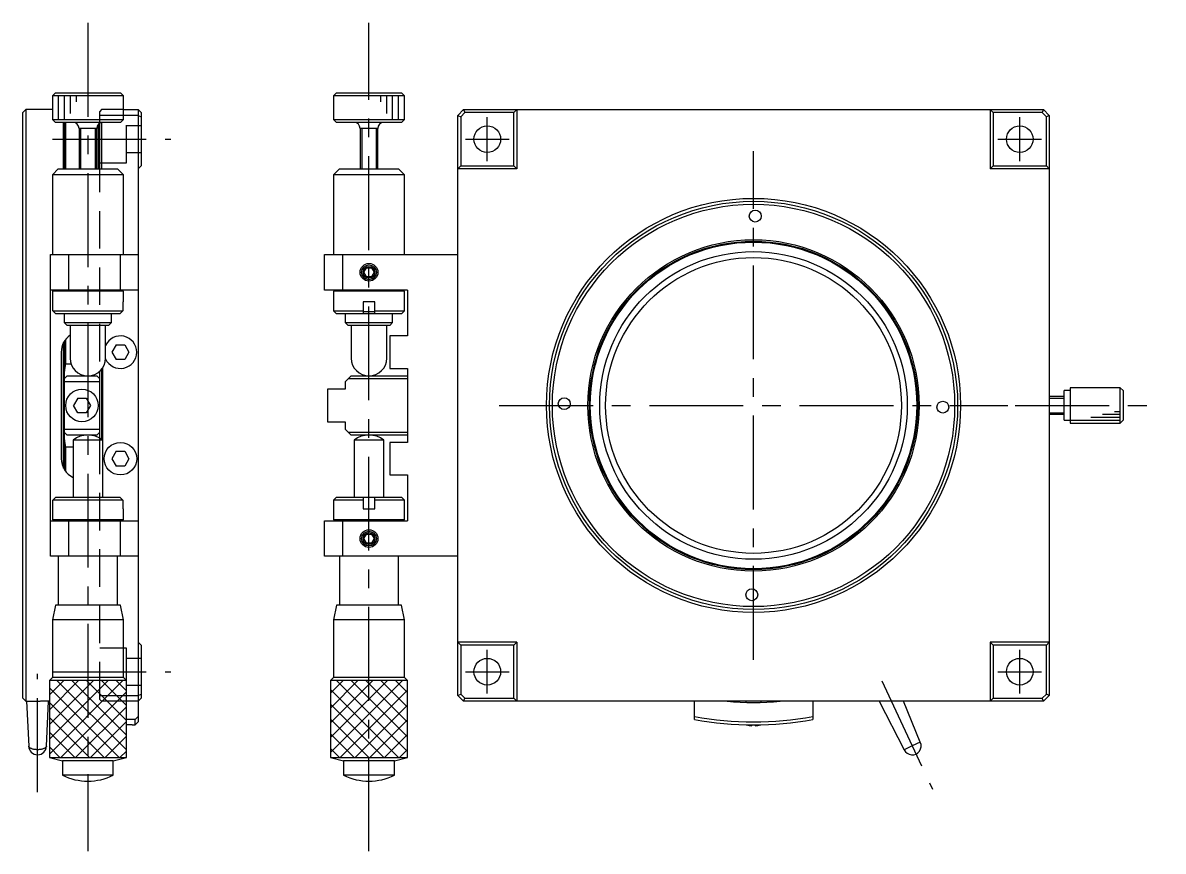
# Model space of a CAD drawing. Extents: x 0 to 414, y -8 to 238.
# Drawn here: x 221.1 to 413.9, y 57.3 to 197.3 of the extents above; entities that cross this region are included whole.
import ezdxf

# ---------------------------------------------------------------- set-up
doc = ezdxf.new("R2010")
doc.units = 0
doc.header["$LTSCALE"] = 0.5
doc.linetypes.add('CENTER', pattern=[50.8, 31.75, -6.35, 6.35, -6.35])
doc.linetypes.add('DASHED', pattern=[19.05, 12.7, -6.35])
for name, color, linetype in [('MSM_CENTER', 1, 'CENTER'), ('MSM_CONTINUOUS', 7, 'CONTINUOUS'), ('MSM_DASHED', 4, 'DASHED'), ('MSM_NARROW', 5, 'CONTINUOUS')]:
    doc.layers.add(name, color=color, linetype=linetype)

msp = doc.modelspace()

# ---------------------------------------------------------------- linework, layer by layer
at = {"layer": 'MSM_CENTER'}
for p, q in [((232.125346, 197.258501), (232.125346, 57.258501)), ((279.642181, 57.258501), (279.642181, 197.258501)), ((299.642181, 173.893504), (299.642181, 181.293504)), ((389.642181, 173.893504), (389.642181, 181.293504)), ((226.125346, 177.593504), (246.125346, 177.593504)), ((295.942181, 177.593504), (303.342181, 177.593504)), ((385.942181, 177.593504), (393.342181, 177.593504)), ((344.642181, 89.593504), (344.642181, 175.593504)), ((301.642181, 132.593504), (387.642181, 132.593504)), ((388.892181, 132.593504), (413.892181, 132.593504)), ((299.642181, 83.893504), (299.642181, 91.293504)), ((389.642181, 83.893504), (389.642181, 91.293504)), ((223.625346, 67.258501), (223.625346, 87.258501)), ((226.125346, 87.593504), (246.125346, 87.593504)), ((295.942181, 87.593504), (303.342181, 87.593504)), ((385.942181, 87.593504), (393.342181, 87.593504)), ((366.337695, 86.067324), (374.89117, 67.724337))]:
    msp.add_line(p, q, dxfattribs=at)
at = {"layer": 'MSM_CONTINUOUS'}
for p, q in [((226.625346, 185.423504), (226.125346, 184.923504)), ((226.625346, 185.423504), (237.625346, 185.423504)), ((238.125346, 184.923504), (237.625346, 185.423504)), ((274.142181, 185.423504), (273.642181, 184.923504)), ((274.142181, 185.423504), (285.142181, 185.423504)), ((285.642181, 184.923504), (285.142181, 185.423504)), ((238.125346, 184.923504), (226.125346, 184.923504)), ((226.125346, 184.923504), (226.125346, 180.923504)), ((238.125346, 180.923504), (238.125346, 184.923504)), ((285.642181, 184.923504), (273.642181, 184.923504)), ((273.642181, 184.923504), (273.642181, 180.923504)), ((285.642181, 180.923504), (285.642181, 184.923504)), ((221.625346, 182.593504), (221.125346, 182.093504)), ((221.125346, 83.093504), (221.125346, 182.093504)), ((221.625346, 182.593504), (221.625346, 82.593504)), ((224.075336, 182.593504), (221.625346, 182.593504)), ((226.125346, 182.593504), (224.125346, 182.593504)), ((238.125346, 182.593504), (240.625346, 182.593504)), ((240.625346, 181.593504), (238.125346, 181.593504)), ((240.625346, 182.593504), (240.625346, 79.093504)), ((240.625346, 182.593504), (241.125346, 182.093504)), ((240.625346, 181.593504), (241.125346, 181.386398)), ((241.125346, 182.093504), (241.125346, 173.093504)), ((294.642181, 181.593504), (295.642181, 182.593504)), ((294.642181, 181.593504), (295.142181, 181.386398)), ((294.642181, 83.593504), (294.642181, 181.593504)), ((295.849287, 182.093504), (295.142181, 181.386398)), ((295.142181, 181.386398), (295.142181, 173.093504)), ((295.642181, 182.593504), (295.849287, 182.093504)), ((295.642181, 182.593504), (393.642181, 182.593504)), ((304.142181, 182.093504), (295.849287, 182.093504)), ((304.642181, 182.593504), (304.142181, 182.093504)), ((304.142181, 173.093504), (304.142181, 182.093504)), ((304.642181, 182.593504), (304.642181, 172.593504)), ((384.642181, 182.593504), (384.642181, 172.593504)), ((385.142181, 182.093504), (384.642181, 182.593504)), ((393.435074, 182.093504), (385.142181, 182.093504)), ((385.142181, 182.093504), (385.142181, 173.093504)), ((393.642181, 182.593504), (393.435074, 182.093504)), ((394.142181, 181.386398), (393.435074, 182.093504)), ((393.642181, 182.593504), (394.642181, 181.593504)), ((394.642181, 181.593504), (394.142181, 181.386398)), ((394.142181, 173.093504), (394.142181, 181.386398)), ((394.642181, 181.593504), (394.642181, 83.593504)), ((226.125346, 180.923504), (238.125346, 180.923504)), ((226.125346, 180.923504), (226.625346, 180.423504)), ((237.625346, 180.423504), (226.625346, 180.423504)), ((228.025346, 172.593504), (228.025346, 180.423504)), ((228.125346, 180.423504), (228.125346, 172.593504)), ((228.325346, 180.423504), (228.325346, 172.593504)), ((233.625351, 179.423504), (230.625341, 179.423504)), ((230.625346, 179.423504), (230.625346, 172.593524)), ((233.625346, 172.593524), (233.625346, 179.423504)), ((233.925346, 172.593504), (233.925346, 180.137647)), ((234.125346, 172.593504), (234.125346, 180.28953)), ((234.425346, 180.4033), (234.425346, 172.593504)), ((237.625346, 180.423504), (238.125346, 180.923504)), ((273.642181, 180.923504), (285.642181, 180.923504)), ((273.642181, 180.923504), (274.142181, 180.423504)), ((285.142181, 180.423504), (274.142181, 180.423504)), ((281.142186, 179.423504), (278.142176, 179.423504)), ((278.142181, 179.423504), (278.142181, 172.593524)), ((281.142181, 172.593524), (281.142181, 179.423504)), ((285.142181, 180.423504), (285.642181, 180.923504)), ((227.125346, 172.593504), (226.125346, 171.593504)), ((238.125346, 171.593504), (226.125346, 171.593504)), ((226.125346, 171.593504), (226.125346, 158.093504)), ((227.125346, 172.593504), (237.125346, 172.593504)), ((238.125346, 171.593504), (237.125346, 172.593504)), ((238.125346, 158.093504), (238.125346, 171.593504)), ((241.125346, 173.093504), (240.625346, 172.593504)), ((274.642181, 172.593504), (273.642181, 171.593504)), ((285.642181, 171.593504), (273.642181, 171.593504)), ((273.642181, 171.593504), (273.642181, 158.093504)), ((274.642181, 172.593504), (284.642181, 172.593504)), ((285.642181, 171.593504), (284.642181, 172.593504)), ((285.642181, 158.093504), (285.642181, 171.593504)), ((295.142181, 173.093504), (294.642181, 172.593504)), ((304.642181, 172.593504), (294.642181, 172.593504)), ((295.142181, 173.093504), (304.142181, 173.093504)), ((304.142181, 173.093504), (304.642181, 172.593504)), ((385.142181, 173.093504), (384.642181, 172.593504)), ((394.642181, 172.593504), (384.642181, 172.593504)), ((385.142181, 173.093504), (394.142181, 173.093504)), ((394.642181, 172.593504), (394.142181, 173.093504)), ((225.825346, 158.093504), (240.625346, 158.093504)), ((225.825346, 107.093504), (225.825346, 158.093504)), ((228.825346, 158.093504), (228.825346, 152.093504)), ((237.625346, 152.093504), (237.625346, 158.093504)), ((272.142181, 152.093504), (272.142181, 158.093504)), ((272.142181, 158.093504), (294.642181, 158.093504)), ((275.142181, 158.093504), (275.142181, 152.093504)), ((278.776155, 155.093504), (279.209168, 155.843504)), ((279.209168, 154.343504), (278.776155, 155.093504)), ((279.209168, 155.843504), (280.075193, 155.843504)), ((280.075193, 154.343504), (279.209168, 154.343504)), ((280.075193, 155.843504), (280.508206, 155.093504)), ((280.508206, 155.093504), (280.075193, 154.343504)), ((240.625346, 152.093504), (225.825346, 152.093504)), ((226.325346, 152.093504), (226.125346, 151.893504)), ((226.125346, 151.893504), (226.125346, 150.093504)), ((238.125346, 151.893504), (226.125346, 151.893504)), ((238.125346, 151.893504), (237.925346, 152.093504)), ((238.125346, 150.093504), (238.125346, 151.893504)), ((286.142181, 152.093504), (272.142181, 152.093504)), ((273.842181, 152.093504), (273.642181, 151.893504)), ((285.642181, 151.893504), (273.642181, 151.893504)), ((273.642181, 151.893504), (273.642181, 148.593504)), ((285.642181, 151.893504), (285.442181, 152.093504)), ((285.642181, 148.593504), (285.642181, 151.893504)), ((286.142181, 152.093504), (286.142181, 144.343504)), ((226.209266, 150.093504), (226.125346, 150.093504)), ((226.209266, 148.593504), (226.209266, 150.093504)), ((226.209266, 148.593504), (238.041425, 148.593504)), ((226.717019, 148.093504), (226.209266, 148.593504)), ((238.041425, 148.593504), (237.533673, 148.093504)), ((238.125346, 150.093504), (238.041425, 150.093504)), ((238.041425, 150.093504), (238.041425, 148.593504)), ((273.642181, 148.593504), (278.642181, 148.593504)), ((273.642181, 148.593504), (274.142181, 148.093504)), ((278.642012, 148.493504), (280.642453, 148.493504)), ((280.642181, 150.093504), (278.642181, 150.093504)), ((278.642181, 150.093504), (278.642181, 148.093504)), ((280.642181, 148.093504), (280.642181, 150.093504)), ((280.642181, 148.593504), (285.642181, 148.593504)), ((285.142181, 148.093504), (285.642181, 148.593504)), ((237.533673, 148.093504), (226.717019, 148.093504)), ((228.125346, 148.093504), (228.125346, 146.593504)), ((228.125346, 146.593504), (228.625346, 146.093504)), ((228.125346, 146.593504), (236.125113, 146.593504)), ((235.625346, 146.093504), (236.125346, 146.593504)), ((236.125346, 146.593504), (236.125346, 148.093504)), ((285.142181, 148.093504), (274.142181, 148.093504)), ((275.642181, 148.093504), (275.642181, 146.593504)), ((275.642181, 146.593504), (283.642181, 146.593504)), ((275.642181, 146.593504), (276.142181, 146.093504)), ((283.142181, 146.093504), (283.642181, 146.593504)), ((283.642181, 146.593504), (283.642181, 148.093504)), ((235.625142, 146.093504), (228.625346, 146.093504)), ((229.125346, 146.093504), (229.125346, 140.593504)), ((235.125346, 140.593504), (235.125346, 146.093504)), ((283.142181, 146.093504), (276.142181, 146.093504)), ((276.642181, 146.093504), (276.642181, 140.593504)), ((282.642181, 140.593504), (282.642181, 146.093504)), ((228.025346, 121.968697), (228.025346, 143.218312)), ((228.125346, 143.39628), (228.125346, 121.790729)), ((228.325346, 143.693504), (228.325346, 139.646872)), ((236.903658, 142.843504), (236.18197, 141.593504)), ((236.903658, 142.843504), (238.347033, 142.843504)), ((238.347033, 142.843504), (239.068721, 141.593504)), ((283.142181, 144.343504), (283.142181, 138.843504)), ((286.142181, 144.343504), (283.142181, 144.343504)), ((227.625346, 141.593504), (227.625346, 123.593504)), ((236.18197, 141.593504), (236.903658, 140.343504)), ((239.068721, 141.593504), (238.347033, 140.343504)), ((228.325346, 139.646872), (228.191514, 138.62548)), ((228.325346, 139.646872), (229.278613, 139.646872)), ((234.625346, 126.715994), (234.625346, 138.935192)), ((238.347033, 140.343504), (236.903658, 140.343504)), ((283.142181, 138.843504), (286.142181, 138.843504)), ((286.142181, 138.843504), (286.142181, 126.343504)), ((228.191514, 138.62548), (228.125346, 138.051526)), ((228.125346, 137.093504), (228.625346, 137.593504)), ((228.625346, 137.593504), (233.625346, 137.593504)), ((233.625346, 137.593504), (234.125346, 137.093504)), ((234.125346, 138.051526), (234.094224, 138.328548)), ((234.125346, 127.057597), (234.125346, 138.357436)), ((234.425346, 138.667368), (234.425346, 126.866109)), ((276.642181, 137.593504), (275.642181, 136.593504)), ((286.142181, 137.093504), (276.142181, 137.093504)), ((276.642181, 137.593504), (286.142181, 137.593504)), ((234.125346, 136.593504), (228.125346, 136.593504)), ((272.642181, 135.343504), (272.642181, 129.843504)), ((275.642181, 135.343504), (272.642181, 135.343504)), ((275.642181, 136.593504), (275.642181, 135.343504)), ((397.142181, 130.093504), (397.142181, 135.093504)), ((398.142181, 135.093504), (397.142181, 135.093504)), ((398.142181, 135.593504), (398.142181, 129.593504)), ((406.642181, 135.593504), (398.142181, 135.593504)), ((406.642181, 129.593504), (406.642181, 135.593504)), ((407.142181, 135.093504), (406.642181, 135.593504)), ((407.142181, 135.093504), (407.142181, 130.093504)), ((230.403658, 133.843504), (229.68197, 132.593504)), ((230.403658, 133.843504), (231.847033, 133.843504)), ((231.847033, 133.843504), (232.568721, 132.593504)), ((397.142181, 134.093504), (394.6422, 134.093504)), ((230.403658, 131.343504), (229.68197, 132.593504)), ((231.847033, 131.343504), (230.403658, 131.343504)), ((232.568721, 132.593504), (231.847033, 131.343504)), ((394.6422, 131.093504), (397.142181, 131.093504)), ((272.642181, 129.843504), (275.642181, 129.843504)), ((275.642181, 129.843504), (275.642181, 128.593504)), ((397.142181, 130.093504), (398.142181, 130.093504)), ((398.142181, 129.593504), (406.642181, 129.593504)), ((406.642181, 129.593504), (407.142181, 130.093504)), ((228.125346, 128.593504), (234.125346, 128.593504)), ((228.625346, 127.593504), (228.125346, 128.093504)), ((233.625346, 127.593504), (228.625346, 127.593504)), ((234.125346, 128.093504), (233.625346, 127.593504)), ((275.642181, 128.593504), (276.642181, 127.593504)), ((276.142181, 128.093504), (286.142181, 128.093504)), ((286.142181, 127.593504), (276.642181, 127.593504)), ((228.125346, 127.135483), (228.191514, 126.561529)), ((228.191514, 126.561529), (228.325346, 125.540136)), ((228.325346, 125.540136), (228.325346, 121.493504)), ((229.62535, 125.540136), (228.325346, 125.540136)), ((229.62535, 126.715995), (229.62535, 117.093504)), ((234.625196, 126.715995), (229.62535, 126.715995)), ((234.625342, 117.093504), (234.625342, 126.715995)), ((282.142177, 126.715995), (277.142185, 126.715995)), ((277.142185, 126.715995), (277.142185, 117.093504)), ((282.142177, 117.093504), (282.142177, 126.715995)), ((283.142181, 126.343504), (283.142181, 120.843504)), ((286.142181, 126.343504), (283.142181, 126.343504)), ((236.903658, 124.843504), (236.18197, 123.593504)), ((236.18197, 123.593504), (236.903658, 122.343504)), ((236.903658, 124.843504), (238.347033, 124.843504)), ((238.347033, 124.843504), (239.068721, 123.593504)), ((239.068721, 123.593504), (238.347033, 122.343504)), ((238.347033, 122.343504), (236.903658, 122.343504)), ((283.142181, 120.843504), (286.142181, 120.843504)), ((286.142181, 120.843504), (286.142181, 113.093504)), ((226.209266, 116.593504), (226.717019, 117.093504)), ((226.209266, 115.093504), (226.209266, 116.593504)), ((238.041425, 116.593504), (226.209266, 116.593504)), ((226.717019, 117.093504), (237.533673, 117.093504)), ((237.533673, 117.093504), (238.041425, 116.593504)), ((238.041425, 116.593504), (238.041425, 115.093504)), ((274.142181, 117.093504), (273.642181, 116.593504)), ((278.642181, 116.593504), (273.642181, 116.593504)), ((273.642181, 116.593504), (273.642181, 113.293504)), ((274.142181, 117.093504), (285.142181, 117.093504)), ((278.642181, 117.093504), (278.642181, 115.093504)), ((280.642181, 115.093504), (280.642181, 117.093504)), ((285.642181, 116.593504), (280.642181, 116.593504)), ((285.642181, 116.593504), (285.142181, 117.093504)), ((285.642181, 113.293504), (285.642181, 116.593504)), ((226.125346, 115.093504), (226.125346, 113.293504)), ((226.125346, 115.093504), (226.209266, 115.093504)), ((238.041425, 115.093504), (238.125346, 115.093504)), ((238.125346, 113.293504), (238.125346, 115.093504)), ((278.642181, 115.093504), (280.642181, 115.093504)), ((225.825346, 113.093504), (240.625346, 113.093504)), ((226.125346, 113.293504), (226.325346, 113.093504)), ((226.125346, 113.293504), (238.125346, 113.293504)), ((228.825346, 113.093504), (228.825346, 107.093504)), ((237.625346, 107.093504), (237.625346, 113.093504)), ((237.925346, 113.093504), (238.125346, 113.293504)), ((272.142181, 107.093504), (272.142181, 113.093504)), ((272.142181, 113.093504), (286.142181, 113.093504)), ((273.642181, 113.293504), (285.642181, 113.293504)), ((273.642181, 113.293504), (273.842181, 113.093504)), ((275.142181, 113.093504), (275.142181, 107.093504)), ((285.442181, 113.093504), (285.642181, 113.293504)), ((278.776155, 110.093504), (279.209168, 110.843504)), ((279.209168, 109.343504), (278.776155, 110.093504)), ((279.209168, 110.843504), (280.075193, 110.843504)), ((280.075193, 110.843504), (280.508206, 110.093504)), ((280.508206, 110.093504), (280.075193, 109.343504)), ((280.075193, 109.343504), (279.209168, 109.343504)), ((240.625346, 107.093504), (225.825346, 107.093504)), ((227.125346, 107.093504), (227.125346, 98.843504)), ((237.125346, 98.843504), (237.125346, 107.093504)), ((294.642181, 107.093504), (272.142181, 107.093504)), ((274.642181, 107.093504), (274.642181, 98.843504)), ((284.642181, 98.843504), (284.642181, 107.093504)), ((226.625349, 98.843504), (226.12535, 96.343505)), ((237.625343, 98.843504), (226.625349, 98.843504)), ((238.125342, 96.343505), (237.625343, 98.843504)), ((274.142184, 98.843504), (273.642185, 96.343505)), ((285.142178, 98.843504), (274.142184, 98.843504)), ((285.642177, 96.343505), (285.142178, 98.843504)), ((238.125342, 96.343505), (226.12535, 96.343505)), ((226.12535, 96.343505), (226.12535, 86.5935)), ((238.125342, 86.5935), (238.125342, 96.343505)), ((285.642177, 96.343505), (273.642185, 96.343505)), ((273.642185, 96.343505), (273.642185, 86.5935)), ((285.642177, 86.5935), (285.642177, 96.343505)), ((240.625346, 92.593504), (241.125346, 92.093504)), ((294.642181, 92.593504), (295.142181, 92.093504)), ((304.642181, 92.593504), (294.642181, 92.593504)), ((304.142181, 92.093504), (304.642181, 92.593504)), ((304.642181, 92.593504), (304.642181, 82.593504)), ((384.642181, 92.593504), (384.642181, 82.593504)), ((385.142181, 92.093504), (384.642181, 92.593504)), ((394.642181, 92.593504), (384.642181, 92.593504)), ((394.142181, 92.093504), (394.642181, 92.593504)), ((241.125346, 92.093504), (241.125346, 83.093504)), ((295.142181, 92.093504), (295.142181, 83.800611)), ((304.142181, 92.093504), (295.142181, 92.093504)), ((304.142181, 83.093504), (304.142181, 92.093504)), ((385.142181, 92.093504), (385.142181, 83.093504)), ((394.142181, 92.093504), (385.142181, 92.093504)), ((394.142181, 83.800611), (394.142181, 92.093504)), ((226.12535, 86.5935), (225.625347, 86.093498)), ((238.625345, 86.093498), (225.625347, 86.093498)), ((225.625347, 86.093498), (225.625347, 73.093497)), ((238.125342, 86.5935), (226.12535, 86.5935)), ((238.625345, 86.093498), (238.125342, 86.5935)), ((238.625345, 73.093497), (238.625345, 86.093498)), ((273.642185, 86.5935), (273.142182, 86.093498)), ((286.14218, 86.093498), (273.142182, 86.093498)), ((273.142182, 86.093498), (273.142182, 73.093497)), ((285.642177, 86.5935), (273.642185, 86.5935)), ((286.14218, 86.093498), (285.642177, 86.5935)), ((286.14218, 73.093497), (286.14218, 86.093498)), ((221.125346, 83.093504), (221.625346, 82.593504)), ((238.625345, 83.593504), (240.625346, 83.593504)), ((240.625346, 83.593504), (241.125346, 83.800611)), ((240.625346, 82.593504), (241.125346, 83.093504)), ((294.642181, 83.593504), (295.142181, 83.800611)), ((295.642181, 82.593504), (294.642181, 83.593504)), ((295.142181, 83.800611), (295.849287, 83.093504)), ((295.642181, 82.593504), (295.849287, 83.093504)), ((295.849287, 83.093504), (304.142181, 83.093504)), ((304.142181, 83.093504), (304.642181, 82.593504)), ((384.642181, 82.593504), (385.142181, 83.093504)), ((385.142181, 83.093504), (393.435074, 83.093504)), ((393.435074, 83.093504), (394.142181, 83.800611)), ((393.642181, 82.593504), (393.435074, 83.093504)), ((394.642181, 83.593504), (393.642181, 82.593504)), ((394.642181, 83.593504), (394.142181, 83.800611)), ((221.625346, 82.593504), (224.075336, 82.593504)), ((221.762741, 82.593504), (222.125654, 75.030107)), ((225.625347, 82.593504), (224.125346, 82.593504)), ((225.125037, 75.030107), (225.48795, 82.593504)), ((240.625346, 82.593504), (238.625345, 82.593504)), ((393.642181, 82.593504), (295.642181, 82.593504)), ((334.642181, 79.527508), (334.642181, 82.593504)), ((343.342181, 82.593485), (343.342181, 82.41034)), ((345.942181, 82.41034), (345.942181, 82.593485)), ((354.642181, 82.593504), (354.642181, 79.527508)), ((365.860309, 82.593504), (370.118978, 74.409032)), ((372.837902, 75.676887), (369.971468, 82.593504)), ((240.125346, 79.527508), (238.625345, 79.527508)), ((240.125346, 79.527508), (240.625346, 80.036393)), ((240.125346, 78.593504), (240.125346, 79.527508)), ((240.125346, 78.593504), (240.625346, 79.093504)), ((239.625346, 78.593504), (238.625358, 78.630554)), ((239.625015, 78.593504), (240.125346, 78.593504)), ((344.382181, 78.458552), (344.382181, 78.59413)), ((344.902181, 78.59413), (344.902181, 78.458552)), ((372.837902, 75.676887), (371.47844, 75.04296)), ((222.133831, 74.975627), (222.125654, 75.030107)), ((222.153068, 74.921646), (222.133831, 74.975627)), ((222.183223, 74.868565), (222.153068, 74.921646)), ((222.224072, 74.816777), (222.183223, 74.868565)), ((222.275312, 74.766666), (222.224072, 74.816777)), ((222.336564, 74.718605), (222.275312, 74.766666)), ((222.407372, 74.672948), (222.336564, 74.718605)), ((222.487212, 74.630035), (222.407372, 74.672948)), ((222.575493, 74.590184), (222.487212, 74.630035)), ((222.671558, 74.553691), (222.575493, 74.590184)), ((222.774696, 74.520826), (222.671558, 74.553691)), ((222.884142, 74.491833), (222.774696, 74.520826)), ((222.999085, 74.466927), (222.884142, 74.491833)), ((223.118672, 74.446292), (222.999085, 74.466927)), ((223.242015, 74.430082), (223.118672, 74.446292)), ((223.368202, 74.418417), (223.242015, 74.430082)), ((223.496295, 74.411383), (223.368202, 74.418417)), ((223.625346, 74.409032), (223.496295, 74.411383)), ((223.754396, 74.411383), (223.625346, 74.409032)), ((223.882489, 74.418417), (223.754396, 74.411383)), ((224.008676, 74.430082), (223.882489, 74.418417)), ((224.13202, 74.446292), (224.008676, 74.430082)), ((224.251606, 74.466927), (224.13202, 74.446292)), ((224.366549, 74.491833), (224.251606, 74.466927)), ((224.475995, 74.520826), (224.366549, 74.491833)), ((224.579133, 74.553691), (224.475995, 74.520826)), ((224.675199, 74.590184), (224.579133, 74.553691)), ((224.763479, 74.630035), (224.675199, 74.590184)), ((224.843319, 74.672948), (224.763479, 74.630035)), ((224.914128, 74.718605), (224.843319, 74.672948)), ((224.975379, 74.766666), (224.914128, 74.718605)), ((225.026619, 74.816777), (224.975379, 74.766666)), ((225.067468, 74.868565), (225.026619, 74.816777)), ((225.097623, 74.921646), (225.067468, 74.868565)), ((225.11686, 74.975627), (225.097623, 74.921646)), ((225.125037, 75.030107), (225.11686, 74.975627)), ((371.47844, 75.04296), (370.118978, 74.409032)), ((225.625347, 73.093497), (227.825346, 72.504009)), ((225.625347, 73.093497), (238.625345, 73.093497)), ((227.825346, 72.504009), (227.825346, 70.093498)), ((236.425095, 72.504009), (227.825346, 72.504009)), ((236.425346, 72.504009), (238.625345, 73.093497)), ((236.425346, 70.093498), (236.425346, 72.504009)), ((273.142182, 73.093497), (275.342181, 72.504009)), ((273.142182, 73.093497), (286.14218, 73.093497)), ((283.942181, 72.504009), (275.342181, 72.504009)), ((275.342181, 72.504009), (275.342181, 70.093498)), ((283.942181, 72.504009), (286.14218, 73.093497)), ((283.942181, 70.093498), (283.942181, 72.504009)), ((236.425095, 70.093498), (227.825346, 70.093498)), ((283.942181, 70.093498), (275.342181, 70.093498))]:
    msp.add_line(p, q, dxfattribs=at)
for centre, radius in [((299.642181, 177.593504), 2.25), ((389.642181, 177.593504), 2.25), ((344.642181, 132.593504), 35), ((344.642181, 132.593504), 34.5), ((344.642181, 132.593504), 34), ((344.931991, 164.592192), 1), ((344.642181, 132.593504), 28), ((344.642181, 132.593504), 27.75), ((344.642181, 132.593504), 27.6), ((344.642181, 132.593504), 26), ((279.642181, 155.093504), 1.5), ((279.642181, 155.093504), 1.25), ((344.642181, 132.593504), 25), ((279.642181, 155.093504), 1), ((231.125346, 132.593504), 2.75), ((312.643493, 132.883315), 1), ((376.640868, 132.303694), 1), ((237.625346, 123.593504), 2.75), ((279.642181, 110.093504), 1.5), ((279.642181, 110.093504), 1.25), ((279.642181, 110.093504), 1), ((344.35237, 100.594817), 1), ((299.642181, 87.593504), 2.25), ((389.642181, 87.593504), 2.25)]:
    msp.add_circle(centre, radius, dxfattribs=at)
for centre, radius, start, end in [((229.625346, 179.423504), 1, 0, 90), ((234.625346, 179.423504), 1, 90, 180), ((277.142181, 179.423504), 1, 0, 90), ((282.142181, 179.423504), 1, 90, 180), ((231.125346, 141.593504), 3.5, 124.849905, 180), ((237.625346, 141.593504), 2.75, 204.45922, 155.38000579), ((232.125346, 140.593504), 3, 180, 359.9999824), ((279.642181, 140.593504), 3, 180, 359.9999824), ((232.125346, 123.5935), 3.999997, 51.317811, 128.68219549), ((279.642183, 123.5935), 3.999997, 51.317827, 128.68219549), ((231.125346, 123.593504), 3.5, 180, 244.623066), ((344.642181, 132.593504), 50.2, 264.883829, 275.116171), ((344.642181, 132.593504), 53.5, 259.227147, 280.772853), ((344.642181, 132.593504), 54, 259.328071, 280.671929), ((344.642181, 82.943504), 4.492483, 254.897219, 266.682184), ((344.642181, 82.943504), 4.492483, 273.317816, 285.102781), ((371.47844, 75.04296), 1.5, 205, 25.00002176), ((223.625346, 75.04296), 1.5, 180, 0), ((232.125346, 78.838499), 9.745001, 243.816209, 296.183791), ((279.642183, 78.838499), 9.745001, 243.816202, 296.183785)]:
    msp.add_arc(centre, radius, start, end, dxfattribs=at)
at = {"layer": 'MSM_DASHED'}
for p, q in [((234.425346, 182.593504), (234.125346, 182.293504)), ((234.125346, 82.893504), (234.125346, 182.293504)), ((238.125346, 181.593504), (234.125346, 181.593504)), ((238.125346, 182.593504), (234.425346, 182.593504)), ((238.625346, 173.593504), (238.625346, 181.593504)), ((241.125346, 179.843504), (238.625346, 179.843504)), ((234.125346, 173.593504), (238.625346, 173.593504)), ((238.625346, 175.343504), (241.125346, 175.343504)), ((238.625346, 91.593504), (234.125346, 91.593504)), ((238.625346, 86.093498), (238.625346, 91.593504)), ((241.125346, 89.843504), (238.625346, 89.843504)), ((238.625346, 85.343504), (241.125346, 85.343504)), ((234.125346, 83.593504), (238.625346, 83.593504)), ((234.125346, 82.893504), (234.425346, 82.593504)), ((238.625345, 82.593504), (234.425346, 82.593504))]:
    msp.add_line(p, q, dxfattribs=at)
at = {"layer": 'MSM_NARROW'}
for p, q in [((227.125346, 184.923504), (227.125346, 180.923504)), ((228.125346, 184.923504), (228.125346, 180.923504)), ((229.125346, 184.923504), (229.125346, 181.923504)), ((230.125346, 184.923504), (230.125346, 183.923504)), ((281.642181, 183.923504), (281.642181, 184.923504)), ((282.642181, 181.923504), (282.642181, 184.923504)), ((283.642181, 180.923504), (283.642181, 184.923504)), ((284.642181, 180.923504), (284.642181, 184.923504)), ((230.895846, 179.423504), (230.895846, 172.593504)), ((233.354846, 179.423504), (233.354846, 172.593504)), ((278.412681, 179.423504), (278.412681, 172.593504)), ((280.871681, 179.423504), (280.871681, 172.593504)), ((394.642181, 133.823004), (397.142181, 133.823004)), ((394.642181, 131.364004), (397.142181, 131.364004)), ((403.642181, 131.093504), (406.642181, 131.093504)), ((405.642181, 131.593504), (406.642181, 131.593504)), ((398.142181, 130.093504), (406.642181, 130.093504)), ((401.642181, 130.593504), (406.642181, 130.593504)), ((225.625347, 83.671011), (228.047834, 86.093498)), ((225.625347, 81.171011), (230.547834, 86.093498)), ((225.625347, 78.671011), (233.047834, 86.093498)), ((225.625347, 76.171011), (235.547834, 86.093498)), ((225.625347, 73.671011), (238.047834, 86.093498)), ((225.625347, 84.872091), (237.40394, 73.093497)), ((226.903939, 86.093498), (238.625345, 74.372093)), ((229.403939, 86.093498), (238.625345, 76.872093)), ((231.903939, 86.093498), (238.625345, 79.372093)), ((234.403939, 86.093498), (238.625345, 81.872093)), ((236.903939, 86.093498), (238.625345, 84.372093)), ((273.142182, 83.954681), (275.280999, 86.093498)), ((273.142182, 81.454681), (277.780999, 86.093498)), ((273.142182, 78.954681), (280.280999, 86.093498)), ((273.142182, 76.454681), (282.780999, 86.093498)), ((273.142182, 73.954681), (285.280999, 86.093498)), ((274.137104, 86.093498), (286.14218, 74.088423)), ((276.637104, 86.093498), (286.14218, 76.588423)), ((279.137104, 86.093498), (286.14218, 79.088423)), ((281.637104, 86.093498), (286.14218, 81.588423)), ((284.137104, 86.093498), (286.14218, 84.088423)), ((227.547833, 73.093497), (238.625345, 84.171009)), ((273.142182, 84.588421), (284.637105, 73.093497)), ((274.780998, 73.093497), (286.14218, 84.454679)), ((225.625347, 82.372091), (234.90394, 73.093497)), ((230.047833, 73.093497), (238.625345, 81.671009)), ((273.142182, 82.088421), (282.137105, 73.093497)), ((277.280998, 73.093497), (286.14218, 81.954679)), ((225.625347, 79.872091), (232.40394, 73.093497)), ((232.547833, 73.093497), (238.625345, 79.171009)), ((273.142182, 79.588421), (279.637105, 73.093497)), ((279.780998, 73.093497), (286.14218, 79.454679)), ((225.625347, 77.372091), (229.90394, 73.093497)), ((235.047833, 73.093497), (238.625345, 76.671009)), ((273.142182, 77.088421), (277.137105, 73.093497)), ((282.280998, 73.093497), (286.14218, 76.954679)), ((225.625347, 74.872091), (227.40394, 73.093497)), ((237.547833, 73.093497), (238.625345, 74.171009)), ((273.142182, 74.588421), (274.637105, 73.093497)), ((284.780998, 73.093497), (286.14218, 74.454679))]:
    msp.add_line(p, q, dxfattribs=at)

doc.saveas('drawing.dxf')
